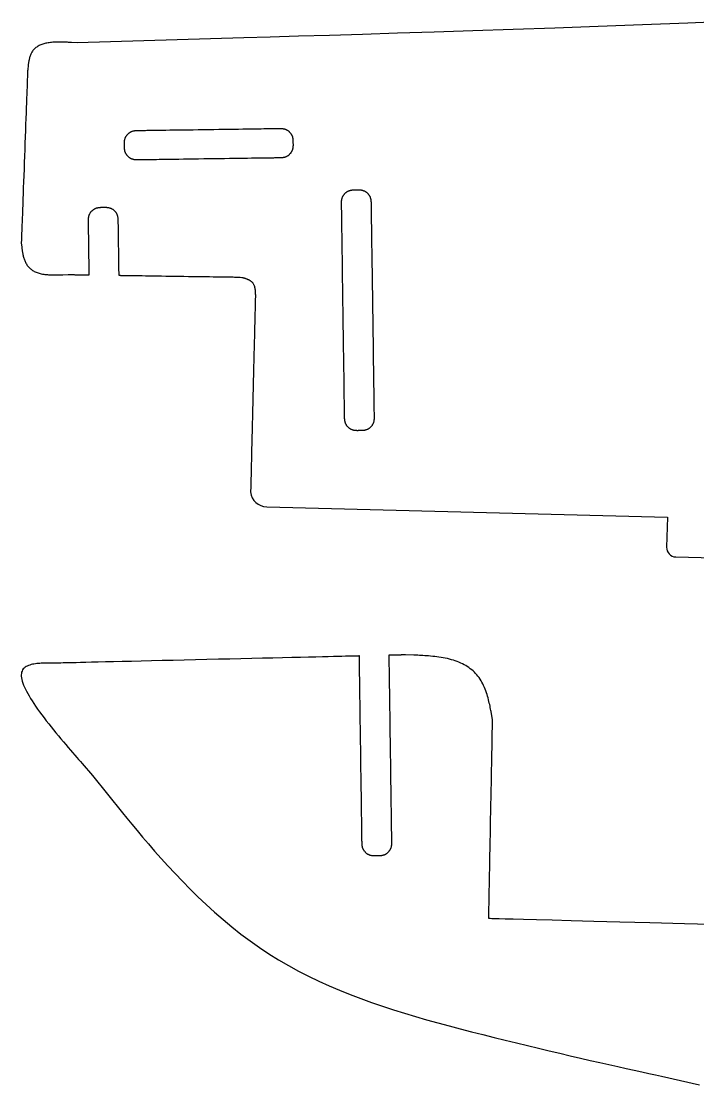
# Model space of a CAD drawing. Header units: millimetres. Extents: x -1116 to -273, y -827 to -161.
# Drawn here: x -1115.7 to -1007.6, y -810.7 to -640.7 of the extents above; entities that cross this region are included whole.
import ezdxf

# ---------------------------------------------------------------- set-up
doc = ezdxf.new("R2010")
doc.units = ezdxf.units.MM

msp = doc.modelspace()

# ---------------------------------------------------------------- linework, layer by layer
at = {"flags": 128}
for points in [[(-1001.72128, -640.706489), (-1009.160176, -641.00052), (-1016.43765, -641.278448), (-1023.533856, -641.540628), (-1030.42895, -641.787418), (-1037.103086, -642.019172), (-1043.536421, -642.236247), (-1049.709109, -642.438999), (-1055.601306, -642.627784), (-1061.193167, -642.802957), (-1066.464847, -642.964876), (-1071.396502, -643.113895), (-1075.968286, -643.25037), (-1080.160356, -643.374659), (-1106.797669, -644.163415), (-1107.728597, -644.104411), (-1107.866341, -644.095898), (-1108.014416, -644.08711), (-1108.171955, -644.078291), (-1108.338092, -644.069688), (-1108.511958, -644.061545), (-1108.692686, -644.054106), (-1108.87941, -644.047618), (-1109.071261, -644.042326), (-1109.267374, -644.038473), (-1109.46688, -644.036306), (-1109.668912, -644.036069), (-1109.872604, -644.038008), (-1110.077087, -644.042367), (-1110.281496, -644.049391), (-1110.484961, -644.059326), (-1110.686617, -644.072417), (-1110.885597, -644.088908), (-1111.081031, -644.109046), (-1111.272055, -644.133073), (-1111.45794, -644.1612), (-1111.638516, -644.193482), (-1111.813754, -644.229942), (-1111.983624, -644.2706), (-1112.148096, -644.315477), (-1112.307141, -644.364594), (-1112.460728, -644.41797), (-1112.608827, -644.475628), (-1112.75141, -644.537587), (-1112.888445, -644.603869), (-1113.019904, -644.674493), (-1113.145756, -644.749482), (-1113.265971, -644.828856), (-1113.380521, -644.912635), (-1113.489374, -645.00084), (-1113.592501, -645.093492), (-1113.689873, -645.190612), (-1113.781458, -645.29222), (-1113.867229, -645.398337), (-1113.947154, -645.508984), (-1114.021251, -645.624074), (-1114.08972, -645.743091), (-1114.152811, -645.865412), (-1114.210771, -645.990413), (-1114.263849, -646.11747), (-1114.312293, -646.245959), (-1114.35635, -646.375258), (-1114.396269, -646.504741), (-1114.432299, -646.633787), (-1114.464686, -646.761771), (-1114.49368, -646.88807), (-1114.519529, -647.01206), (-1114.54248, -647.133117), (-1114.562783, -647.250619), (-1114.580684, -647.36394), (-1114.596432, -647.472459), (-1114.610276, -647.57555), (-1114.622463, -647.672591), (-1114.633242, -647.762958), (-1114.64286, -647.846027), (-1114.703667, -648.37411), (-1114.703689, -648.374689), (-1114.703838, -648.37874), (-1114.704245, -648.389736), (-1114.705037, -648.411149), (-1114.706342, -648.446451), (-1114.708289, -648.499115), (-1114.711007, -648.572614), (-1114.714623, -648.670418), (-1114.719266, -648.796002), (-1114.725065, -648.952837), (-1114.732147, -649.144396), (-1114.740642, -649.37415), (-1114.750677, -649.645573), (-1114.762381, -649.962137), (-1114.775883, -650.327313), (-1114.79131, -650.744575), (-1114.808792, -651.217395), (-1114.828456, -651.749245), (-1114.850431, -652.343597), (-1114.874845, -653.003924), (-1114.901763, -653.731962), (-1114.930991, -654.522503), (-1114.962274, -655.368602), (-1114.995354, -656.263313), (-1115.029975, -657.199693), (-1115.065879, -658.170796), (-1115.102811, -659.169679), (-1115.140512, -660.189395), (-1115.178728, -661.223001), (-1115.2172, -662.263552), (-1115.255672, -663.304103), (-1115.293888, -664.337709), (-1115.331589, -665.357425), (-1115.368521, -666.356307), (-1115.404426, -667.327411), (-1115.439046, -668.263791), (-1115.472126, -669.158502), (-1115.503409, -670.004601), (-1115.532638, -670.795141), (-1115.559555, -671.52318), (-1115.583969, -672.183507), (-1115.605944, -672.777859), (-1115.625608, -673.309709), (-1115.64309, -673.782529), (-1115.658517, -674.199791), (-1115.672019, -674.564967), (-1115.683723, -674.881531), (-1115.693758, -675.152954), (-1115.702253, -675.382708), (-1115.709336, -675.574267), (-1115.715134, -675.731102), (-1115.719777, -675.856685), (-1115.723394, -675.95449), (-1115.726111, -676.027989), (-1115.728058, -676.080653), (-1115.729363, -676.115955), (-1115.730155, -676.137368), (-1115.730562, -676.148364), (-1115.730711, -676.152415), (-1115.730733, -676.152994), (-1115.660461, -676.795539), (-1115.649778, -676.890617), (-1115.637814, -676.992833), (-1115.624385, -677.101593), (-1115.609305, -677.216301), (-1115.592391, -677.336362), (-1115.573456, -677.461182), (-1115.552316, -677.590165), (-1115.528786, -677.722717), (-1115.50268, -677.858243), (-1115.473815, -677.996148), (-1115.442004, -678.135837), (-1115.407063, -678.276714), (-1115.368807, -678.418186), (-1115.327051, -678.559657), (-1115.281609, -678.700532), (-1115.232297, -678.840217), (-1115.178931, -678.978116), (-1115.121324, -679.113634), (-1115.059292, -679.246178), (-1114.992663, -679.375236), (-1114.921317, -679.500642), (-1114.845148, -679.622312), (-1114.76405, -679.740165), (-1114.677917, -679.854118), (-1114.586641, -679.964089), (-1114.490117, -680.069995), (-1114.388237, -680.171754), (-1114.280897, -680.269283), (-1114.167988, -680.362501), (-1114.049406, -680.451324), (-1113.925042, -680.53567), (-1113.794792, -680.615457), (-1113.658549, -680.690602), (-1113.516206, -680.761024), (-1113.367656, -680.826639), (-1113.212794, -680.887366), (-1113.051513, -680.943121), (-1112.883707, -680.993822), (-1112.709269, -681.039388), (-1112.528269, -681.079796), (-1112.34148, -681.11527), (-1112.149853, -681.146093), (-1111.954337, -681.17255), (-1111.755882, -681.194924), (-1111.555439, -681.213499), (-1111.353956, -681.22856), (-1111.152384, -681.24039), (-1110.951673, -681.249273), (-1110.752771, -681.255494), (-1110.55663, -681.259335), (-1110.364199, -681.261082), (-1110.176428, -681.261018), (-1109.994267, -681.259427), (-1109.818665, -681.256592), (-1109.650573, -681.252799), (-1109.490939, -681.248331), (-1109.340715, -681.243471), (-1109.20085, -681.238504), (-1109.072293, -681.233714), (-1108.255056, -681.203001), (-1108.254985, -681.203002), (-1108.254491, -681.203009), (-1108.25315, -681.203029), (-1108.250539, -681.203067), (-1108.246233, -681.20313), (-1108.239811, -681.203225), (-1108.230847, -681.203357), (-1108.21892, -681.203532), (-1108.203604, -681.203758), (-1108.184477, -681.204039), (-1108.161116, -681.204383), (-1108.133096, -681.204795), (-1108.099995, -681.205282), (-1108.061389, -681.205851), (-1108.016854, -681.206506), (-1107.965967, -681.207255), (-1107.908305, -681.208103), (-1107.843444, -681.209058), (-1107.77096, -681.210124), (-1107.69043, -681.211309), (-1107.601643, -681.212616), (-1107.505233, -681.214035), (-1107.402048, -681.215553), (-1107.292934, -681.217159), (-1107.178738, -681.218839), (-1107.060308, -681.220582), (-1106.93849, -681.222375), (-1106.814131, -681.224205), (-1106.688078, -681.22606), (-1106.561179, -681.227927), (-1106.434279, -681.229794), (-1106.308227, -681.231649), (-1106.183868, -681.233479), (-1106.06205, -681.235272), (-1105.94362, -681.237015), (-1105.829424, -681.238695), (-1105.72031, -681.240301), (-1105.617125, -681.241819), (-1105.520715, -681.243238), (-1105.431928, -681.244545), (-1105.351398, -681.24573), (-1105.278914, -681.246796), (-1105.214053, -681.247751), (-1105.15639, -681.248599), (-1105.105504, -681.249348), (-1105.060969, -681.250003), (-1105.022362, -681.250572), (-1104.989261, -681.251059), (-1104.961242, -681.251471), (-1104.93788, -681.251815), (-1104.918754, -681.252096), (-1104.903438, -681.252322), (-1104.891511, -681.252497), (-1104.882547, -681.252629), (-1104.876124, -681.252724), (-1104.871819, -681.252787), (-1104.869208, -681.252825), (-1104.867867, -681.252845), (-1104.867373, -681.252852), (-1104.867302, -681.252853), (-1104.867305, -681.252678), (-1104.867322, -681.251453), (-1104.867369, -681.248128), (-1104.867461, -681.241652), (-1104.867613, -681.230976), (-1104.867839, -681.21505), (-1104.868155, -681.192823), (-1104.868575, -681.163245), (-1104.869114, -681.125266), (-1104.869788, -681.077837), (-1104.87061, -681.019906), (-1104.871597, -680.950424), (-1104.872763, -680.868342), (-1104.874122, -680.772607), (-1104.87569, -680.662172), (-1104.877482, -680.535985), (-1104.879513, -680.392996), (-1104.881797, -680.232156), (-1104.88435, -680.052413), (-1104.887185, -679.852719), (-1104.890312, -679.632548), (-1104.893707, -679.393475), (-1104.897341, -679.137601), (-1104.901183, -678.867025), (-1104.905205, -678.583848), (-1104.909375, -678.290169), (-1104.913665, -677.988091), (-1104.918044, -677.679711), (-1104.922483, -677.367131), (-1104.926952, -677.052451), (-1104.931421, -676.737771), (-1104.93586, -676.425191), (-1104.940239, -676.116811), (-1104.944529, -675.814732), (-1104.948699, -675.521054), (-1104.952721, -675.237877), (-1104.956563, -674.967301), (-1104.960197, -674.711427), (-1104.963592, -674.472354), (-1104.966718, -674.252183), (-1104.969554, -674.052488), (-1104.972107, -673.872746), (-1104.974391, -673.711906), (-1104.976421, -673.568917), (-1104.978213, -673.44273), (-1104.979782, -673.332294), (-1104.981141, -673.23656), (-1104.982307, -673.154477), (-1104.983293, -673.084996), (-1104.984116, -673.027065), (-1104.98479, -672.979636), (-1104.985329, -672.941657), (-1104.985749, -672.912079), (-1104.986065, -672.889852), (-1104.986291, -672.873926), (-1104.986442, -672.863249), (-1104.986534, -672.856774), (-1104.986582, -672.853449), (-1104.986599, -672.852223), (-1104.986602, -672.852048), (-1104.99012, -672.601261), (-1104.99049, -672.564103), (-1104.990635, -672.524073), (-1104.990421, -672.481359), (-1104.989712, -672.436152), (-1104.988372, -672.38864), (-1104.986267, -672.339012), (-1104.983262, -672.287458), (-1104.979221, -672.234166), (-1104.974009, -672.179326), (-1104.967491, -672.123127), (-1104.959532, -672.065758), (-1104.949996, -672.007408), (-1104.938748, -671.948266), (-1104.925653, -671.888521), (-1104.910576, -671.828363), (-1104.893382, -671.76798), (-1104.873935, -671.707562), (-1104.8521, -671.647298), (-1104.827742, -671.587376), (-1104.800766, -671.527973), (-1104.771233, -671.469209), (-1104.739245, -671.411192), (-1104.704903, -671.354027), (-1104.66831, -671.297822), (-1104.629566, -671.242684), (-1104.588773, -671.188721), (-1104.546033, -671.136038), (-1104.501448, -671.084744), (-1104.455118, -671.034945), (-1104.407146, -670.986749), (-1104.357633, -670.940261), (-1104.30668, -670.89559), (-1104.25439, -670.852842), (-1104.200863, -670.812125), (-1104.146202, -670.773544), (-1104.090507, -670.737209), (-1104.033881, -670.703224), (-1103.976425, -670.671698), (-1103.91824, -670.642738), (-1103.859444, -670.61641), (-1103.800214, -670.592623), (-1103.740744, -670.571246), (-1103.681227, -670.552147), (-1103.621857, -670.535196), (-1103.562826, -670.520261), (-1103.504327, -670.507209), (-1103.446556, -670.495912), (-1103.389703, -670.486235), (-1103.333964, -670.47805), (-1103.279531, -670.471223), (-1103.226597, -670.465625), (-1103.175356, -670.461123), (-1103.126001, -670.457586), (-1103.078725, -670.454883), (-1103.033722, -670.452882), (-1102.991185, -670.451453), (-1102.951307, -670.450464), (-1102.914282, -670.449783), (-1102.880303, -670.449279), (-1102.664357, -670.44622), (-1102.414384, -670.44275), (-1102.377347, -670.442388), (-1102.33745, -670.442253), (-1102.294881, -670.442481), (-1102.249831, -670.443208), (-1102.202489, -670.444569), (-1102.153044, -670.446702), (-1102.101687, -670.449742), (-1102.048606, -670.453825), (-1101.993991, -670.459086), (-1101.938032, -670.465663), (-1101.880918, -670.473692), (-1101.822839, -670.483307), (-1101.763984, -670.494646), (-1101.704544, -670.507844), (-1101.644706, -670.523037), (-1101.584662, -670.540362), (-1101.5246, -670.559954), (-1101.464711, -670.58195), (-1101.405183, -670.606485), (-1101.346192, -670.633656), (-1101.287857, -670.6634), (-1101.230283, -670.695616), (-1101.173573, -670.730201), (-1101.117833, -670.767053), (-1101.063167, -670.80607), (-1101.00968, -670.847149), (-1100.957476, -670.89019), (-1100.906659, -670.935089), (-1100.857335, -670.981744), (-1100.809608, -671.030054), (-1100.763583, -671.079916), (-1100.719364, -671.131228), (-1100.677055, -671.183888), (-1100.636762, -671.237794), (-1100.598588, -671.292843), (-1100.562639, -671.348934), (-1100.529019, -671.405965), (-1100.497832, -671.463833), (-1100.469184, -671.522436), (-1100.443139, -671.581656), (-1100.419607, -671.641315), (-1100.398458, -671.701218), (-1100.379562, -671.761169), (-1100.362789, -671.820973), (-1100.34801, -671.880437), (-1100.335095, -671.939365), (-1100.323913, -671.997562), (-1100.314336, -672.054834), (-1100.306232, -672.110985), (-1100.299473, -672.165821), (-1100.293928, -672.219148), (-1100.289468, -672.270769), (-1100.285963, -672.320491), (-1100.283282, -672.368118), (-1100.281297, -672.413457), (-1100.279877, -672.456311), (-1100.278892, -672.496486), (-1100.278213, -672.533787), (-1100.277709, -672.56802), (-1100.274651, -672.785578), (-1100.274648, -672.785756), (-1100.27463, -672.787001), (-1100.274582, -672.790379), (-1100.274489, -672.796959), (-1100.274335, -672.807807), (-1100.274105, -672.823989), (-1100.273784, -672.846573), (-1100.273357, -672.876626), (-1100.272809, -672.915215), (-1100.272124, -672.963406), (-1100.271287, -673.022267), (-1100.270284, -673.092864), (-1100.269099, -673.176266), (-1100.267717, -673.273537), (-1100.266123, -673.385747), (-1100.264301, -673.51396), (-1100.262237, -673.659246), (-1100.259915, -673.822669), (-1100.25732, -674.005298), (-1100.254437, -674.2082), (-1100.251258, -674.431907), (-1100.247806, -674.67482), (-1100.244112, -674.934804), (-1100.240206, -675.209725), (-1100.236118, -675.497451), (-1100.231878, -675.795845), (-1100.227517, -676.102776), (-1100.223065, -676.416109), (-1100.218552, -676.733709), (-1100.214009, -677.053443), (-1100.209466, -677.373177), (-1100.204953, -677.690777), (-1100.200501, -678.00411), (-1100.19614, -678.311041), (-1100.1919, -678.609435), (-1100.187812, -678.897161), (-1100.183905, -679.172082), (-1100.180211, -679.432066), (-1100.17676, -679.674979), (-1100.173581, -679.898686), (-1100.170698, -680.101588), (-1100.168103, -680.284217), (-1100.165781, -680.44764), (-1100.163717, -680.592926), (-1100.161895, -680.721139), (-1100.1603, -680.833349), (-1100.158918, -680.93062), (-1100.157733, -681.014022), (-1100.15673, -681.084619), (-1100.155894, -681.14348), (-1100.155209, -681.191671), (-1100.154661, -681.23026), (-1100.154234, -681.260313), (-1100.153913, -681.282897), (-1100.153683, -681.299079), (-1100.153529, -681.309927), (-1100.153435, -681.316507), (-1100.153387, -681.319885), (-1100.15337, -681.32113), (-1100.153367, -681.321308), (-1100.152963, -681.321314), (-1100.150133, -681.321355), (-1100.142452, -681.321468), (-1100.127496, -681.321687), (-1100.102837, -681.322049), (-1100.066051, -681.322588), (-1100.014712, -681.323341), (-1099.946395, -681.324342), (-1099.858674, -681.325628), (-1099.749125, -681.327235), (-1099.615321, -681.329196), (-1099.454837, -681.331549), (-1099.265247, -681.334329), (-1099.044126, -681.337571), (-1098.78905, -681.341311), (-1098.497591, -681.345584), (-1098.167325, -681.350426), (-1097.795827, -681.355873), (-1097.38067, -681.361959), (-1096.91943, -681.368722), (-1096.410893, -681.376178), (-1095.858698, -681.384273), (-1095.267696, -681.392938), (-1094.642738, -681.402101), (-1093.988674, -681.41169), (-1093.310355, -681.421636), (-1092.612633, -681.431865), (-1091.900359, -681.442308), (-1091.178382, -681.452893), (-1090.451555, -681.463549), (-1089.724727, -681.474206), (-1089.002751, -681.484791), (-1088.290476, -681.495234), (-1087.592754, -681.505463), (-1086.914436, -681.515408), (-1086.260372, -681.524998), (-1085.635413, -681.53416), (-1085.044411, -681.542825), (-1084.492216, -681.550921), (-1083.98368, -681.558377), (-1083.522439, -681.565139), (-1083.107283, -681.571226), (-1082.735784, -681.576673), (-1082.405518, -681.581515), (-1082.11406, -681.585788), (-1081.858983, -681.589528), (-1081.637862, -681.59277), (-1081.448273, -681.595549), (-1081.287789, -681.597902), (-1081.153984, -681.599864), (-1081.044435, -681.60147), (-1080.956714, -681.602756), (-1080.888397, -681.603758), (-1080.837059, -681.604511), (-1080.800273, -681.60505), (-1080.775614, -681.605412), (-1080.760657, -681.605631), (-1080.752976, -681.605743), (-1080.750147, -681.605785), (-1080.749742, -681.605791), (-1080.46925, -681.666994), (-1080.427722, -681.676158), (-1080.383037, -681.686189), (-1080.335435, -681.697126), (-1080.285154, -681.709004), (-1080.232433, -681.721862), (-1080.177513, -681.735737), (-1080.120633, -681.750666), (-1080.06203, -681.766686), (-1080.001946, -681.783836), (-1079.940619, -681.802151), (-1079.878288, -681.821669), (-1079.815193, -681.842428), (-1079.751572, -681.864465), (-1079.687666, -681.887817), (-1079.623713, -681.912522), (-1079.559953, -681.938617), (-1079.496624, -681.966138), (-1079.433967, -681.995124), (-1079.37222, -682.025612), (-1079.311594, -682.057648), (-1079.252187, -682.091315), (-1079.194067, -682.126705), (-1079.137305, -682.16391), (-1079.081969, -682.203023), (-1079.028129, -682.244135), (-1078.975853, -682.28734), (-1078.925211, -682.332727), (-1078.876272, -682.380391), (-1078.829105, -682.430423), (-1078.783779, -682.482914), (-1078.740364, -682.537958), (-1078.698928, -682.595646), (-1078.659541, -682.656071), (-1078.622272, -682.719324), (-1078.58719, -682.785498), (-1078.554364, -682.854684), (-1078.523864, -682.926976), (-1078.495759, -683.002464), (-1078.470117, -683.081241), (-1078.446975, -683.163309), (-1078.426237, -683.248303), (-1078.407774, -683.335768), (-1078.391457, -683.425251), (-1078.377156, -683.516296), (-1078.364744, -683.608449), (-1078.354091, -683.701254), (-1078.345067, -683.794258), (-1078.337545, -683.887004), (-1078.331394, -683.97904), (-1078.326486, -684.06991), (-1078.322693, -684.159159), (-1078.319884, -684.246332), (-1078.317931, -684.330975), (-1078.316704, -684.412634), (-1078.316076, -684.490852), (-1078.315917, -684.565177), (-1078.316097, -684.635152), (-1078.316489, -684.700324), (-1078.316962, -684.760237), (-1078.320104, -685.141118), (-1078.32012, -685.14176), (-1078.320229, -685.146254), (-1078.320527, -685.158452), (-1078.321107, -685.182205), (-1078.322063, -685.221366), (-1078.32349, -685.279787), (-1078.325481, -685.361318), (-1078.328131, -685.469814), (-1078.331532, -685.609124), (-1078.335781, -685.783101), (-1078.34097, -685.995598), (-1078.347194, -686.250465), (-1078.354547, -686.551555), (-1078.363122, -686.90272), (-1078.373014, -687.307811), (-1078.384317, -687.770681), (-1078.397126, -688.295181), (-1078.411533, -688.885163), (-1078.427633, -689.54448), (-1078.445521, -690.276983), (-1078.465243, -691.084597), (-1078.486658, -691.961546), (-1078.509578, -692.900126), (-1078.533815, -693.892631), (-1078.55918, -694.93136), (-1078.585487, -696.008608), (-1078.612545, -697.11667), (-1078.640169, -698.247845), (-1078.668168, -699.394426), (-1078.696356, -700.548712), (-1078.724543, -701.702997), (-1078.752542, -702.849579), (-1078.780166, -703.980753), (-1078.807224, -705.088816), (-1078.833531, -706.166064), (-1078.858896, -707.204792), (-1078.883133, -708.197298), (-1078.906053, -709.135877), (-1078.927468, -710.012826), (-1078.94719, -710.820441), (-1078.965078, -711.552944), (-1078.981178, -712.21226), (-1078.995585, -712.802243), (-1079.008394, -713.326743), (-1079.019697, -713.789613), (-1079.029589, -714.194704), (-1079.038165, -714.545869), (-1079.045517, -714.846959), (-1079.051741, -715.101826), (-1079.05693, -715.314322), (-1079.061179, -715.4883), (-1079.064581, -715.62761), (-1079.06723, -715.736105), (-1079.069221, -715.817637), (-1079.070648, -715.876058), (-1079.071604, -715.915219), (-1079.072184, -715.938972), (-1079.072482, -715.95117), (-1079.072592, -715.955663), (-1079.072607, -715.956305)], [(-1072.2971, -660.166141), (-1072.294042, -660.382128), (-1072.293583, -660.416115), (-1072.293214, -660.453151), (-1072.293074, -660.493049), (-1072.293297, -660.535617), (-1072.294022, -660.580667), (-1072.295385, -660.628009), (-1072.297521, -660.677454), (-1072.300569, -660.728811), (-1072.304665, -660.781892), (-1072.309946, -660.836507), (-1072.316548, -660.892466), (-1072.324608, -660.94958), (-1072.334263, -661.007659), (-1072.345649, -661.066514), (-1072.358904, -661.125955), (-1072.374163, -661.185792), (-1072.391564, -661.245836), (-1072.411244, -661.305898), (-1072.433338, -661.365787), (-1072.457985, -661.425315), (-1072.48528, -661.484306), (-1072.51516, -661.542641), (-1072.54752, -661.600216), (-1072.582257, -661.656925), (-1072.619266, -661.712666), (-1072.658444, -661.767332), (-1072.699687, -661.82082), (-1072.742891, -661.873025), (-1072.787951, -661.923843), (-1072.834764, -661.973168), (-1072.883225, -662.020897), (-1072.933232, -662.066924), (-1072.984679, -662.111146), (-1073.037463, -662.153457), (-1073.09148, -662.193754), (-1073.146625, -662.231931), (-1073.202796, -662.267885), (-1073.259887, -662.30151), (-1073.317795, -662.332701), (-1073.376416, -662.361356), (-1073.435631, -662.387407), (-1073.495262, -662.410946), (-1073.555116, -662.432103), (-1073.615, -662.451007), (-1073.67472, -662.467788), (-1073.734084, -662.482575), (-1073.792899, -662.4955), (-1073.850972, -662.50669), (-1073.908109, -662.516277), (-1073.964118, -662.52439), (-1074.018806, -662.531159), (-1074.071979, -662.536713), (-1074.123445, -662.541182), (-1074.173011, -662.544696), (-1074.220483, -662.547385), (-1074.265668, -662.549379), (-1074.308375, -662.550807), (-1074.348408, -662.551799), (-1074.385576, -662.552485), (-1074.636458, -662.556096), (-1074.636921, -662.556102), (-1074.640158, -662.556148), (-1074.648946, -662.556273), (-1074.666058, -662.556516), (-1074.69427, -662.556916), (-1074.736358, -662.557513), (-1074.795095, -662.558347), (-1074.873257, -662.559456), (-1074.973618, -662.56088), (-1075.098955, -662.562658), (-1075.252041, -662.56483), (-1075.435653, -662.567435), (-1075.652564, -662.570513), (-1075.905549, -662.574103), (-1076.197385, -662.578243), (-1076.530845, -662.582975), (-1076.908705, -662.588336), (-1077.333739, -662.594367), (-1077.808723, -662.601106), (-1078.336432, -662.608594), (-1078.918253, -662.616849), (-1079.550023, -662.625813), (-1080.226194, -662.635408), (-1080.941213, -662.645553), (-1081.689533, -662.656171), (-1082.465603, -662.667182), (-1083.263872, -662.678509), (-1084.078791, -662.690071), (-1084.90481, -662.701792), (-1085.736379, -662.713591), (-1086.567948, -662.72539), (-1087.393968, -662.73711), (-1088.208887, -662.748673), (-1089.007156, -662.759999), (-1089.783226, -662.771011), (-1090.531545, -662.781628), (-1091.246565, -662.791774), (-1091.922735, -662.801368), (-1092.554506, -662.810332), (-1093.136327, -662.818587), (-1093.664035, -662.826075), (-1094.13902, -662.832814), (-1094.564054, -662.838845), (-1094.941914, -662.844206), (-1095.275374, -662.848938), (-1095.567209, -662.853079), (-1095.820195, -662.856668), (-1096.037106, -662.859746), (-1096.220717, -662.862351), (-1096.373804, -662.864523), (-1096.49914, -662.866302), (-1096.599502, -662.867726), (-1096.677664, -662.868835), (-1096.736401, -662.869668), (-1096.778488, -662.870265), (-1096.806701, -662.870666), (-1096.823813, -662.870908), (-1096.8326, -662.871033), (-1096.835838, -662.871079), (-1096.8363, -662.871086), (-1097.053073, -662.874186), (-1097.087183, -662.874652), (-1097.124355, -662.875029), (-1097.164401, -662.875181), (-1097.20713, -662.874975), (-1097.252353, -662.874274), (-1097.299882, -662.872943), (-1097.349526, -662.870846), (-1097.401097, -662.867849), (-1097.454405, -662.863816), (-1097.509261, -662.858612), (-1097.565475, -662.852102), (-1097.622858, -662.844149), (-1097.681222, -662.83462), (-1097.740376, -662.823378), (-1097.800131, -662.810289), (-1097.860299, -662.795217), (-1097.920689, -662.778026), (-1097.981113, -662.758582), (-1098.04138, -662.736749), (-1098.101303, -662.712392), (-1098.160705, -662.685415), (-1098.219465, -662.65588), (-1098.277478, -662.623889), (-1098.334635, -662.589544), (-1098.39083, -662.552946), (-1098.445957, -662.514196), (-1098.499909, -662.473398), (-1098.552578, -662.430651), (-1098.603857, -662.386058), (-1098.653641, -662.339721), (-1098.701822, -662.291741), (-1098.748293, -662.24222), (-1098.792948, -662.191259), (-1098.835679, -662.13896), (-1098.87638, -662.085425), (-1098.914945, -662.030756), (-1098.951265, -661.975053), (-1098.985234, -661.91842), (-1099.016746, -661.860957), (-1099.045694, -661.802766), (-1099.07201, -661.743964), (-1099.095786, -661.684728), (-1099.117154, -661.625254), (-1099.136244, -661.565732), (-1099.153188, -661.506358), (-1099.168117, -661.447324), (-1099.181162, -661.388823), (-1099.192455, -661.331049), (-1099.202127, -661.274194), (-1099.210309, -661.218453), (-1099.217133, -661.164018), (-1099.222729, -661.111084), (-1099.227229, -661.059842), (-1099.230765, -661.010486), (-1099.233467, -660.96321), (-1099.235467, -660.918207), (-1099.236896, -660.875669), (-1099.237885, -660.835792), (-1099.238566, -660.798766), (-1099.242129, -660.548841), (-1099.245229, -660.332854), (-1099.245694, -660.298868), (-1099.24607, -660.261831), (-1099.24622, -660.221934), (-1099.246008, -660.179366), (-1099.245297, -660.134316), (-1099.243952, -660.086975), (-1099.241836, -660.037532), (-1099.238813, -659.986176), (-1099.234746, -659.933097), (-1099.2295, -659.878485), (-1099.222938, -659.82253), (-1099.214924, -659.76542), (-1099.205322, -659.707346), (-1099.193996, -659.648497), (-1099.180809, -659.589063), (-1099.165625, -659.529233), (-1099.148307, -659.469197), (-1099.128721, -659.409145), (-1099.106729, -659.349266), (-1099.082195, -659.28975), (-1099.055023, -659.230772), (-1099.025275, -659.172451), (-1098.993053, -659.114891), (-1098.958461, -659.058197), (-1098.921601, -659.002473), (-1098.882574, -658.947824), (-1098.841483, -658.894353), (-1098.798431, -658.842165), (-1098.75352, -658.791365), (-1098.706852, -658.742057), (-1098.65853, -658.694345), (-1098.608656, -658.648334), (-1098.557333, -658.604128), (-1098.504662, -658.561832), (-1098.450746, -658.521549), (-1098.395688, -658.483385), (-1098.33959, -658.447443), (-1098.282554, -658.413829), (-1098.224683, -658.382646), (-1098.166078, -658.353998), (-1098.106859, -658.327952), (-1098.047204, -658.304417), (-1097.987307, -658.283262), (-1097.927363, -658.264359), (-1097.867568, -658.247577), (-1097.808115, -658.232787), (-1097.749199, -658.21986), (-1097.691016, -658.208665), (-1097.633758, -658.199073), (-1097.577622, -658.190954), (-1097.522802, -658.184179), (-1097.469492, -658.178618), (-1097.417887, -658.174141), (-1097.368181, -658.170619), (-1097.32057, -658.167923), (-1097.275248, -658.165921), (-1097.23241, -658.164485), (-1097.192249, -658.163486), (-1097.154962, -658.162793), (-1096.903267, -658.159135), (-1096.902804, -658.159128), (-1096.899567, -658.159082), (-1096.890779, -658.158957), (-1096.873667, -658.158714), (-1096.845454, -658.158314), (-1096.803366, -658.157716), (-1096.744629, -658.156882), (-1096.666466, -658.155772), (-1096.566103, -658.154347), (-1096.440765, -658.152567), (-1096.287677, -658.150393), (-1096.104063, -658.147786), (-1095.88715, -658.144706), (-1095.634162, -658.141113), (-1095.342323, -658.136969), (-1095.008859, -658.132234), (-1094.630995, -658.126869), (-1094.205956, -658.120833), (-1093.730966, -658.114088), (-1093.203252, -658.106595), (-1092.621424, -658.098333), (-1091.989647, -658.089362), (-1091.313469, -658.07976), (-1090.598441, -658.069607), (-1089.850113, -658.058981), (-1089.074035, -658.047961), (-1088.275757, -658.036625), (-1087.460828, -658.025053), (-1086.6348, -658.013324), (-1085.803222, -658.001516), (-1084.971643, -657.989707), (-1084.145615, -657.977978), (-1083.330687, -657.966406), (-1082.532408, -657.955071), (-1081.75633, -657.94405), (-1081.008002, -657.933424), (-1080.292974, -657.923271), (-1079.616797, -657.913669), (-1078.985019, -657.904698), (-1078.403192, -657.896436), (-1077.875477, -657.888943), (-1077.400488, -657.882198), (-1076.975448, -657.876163), (-1076.597584, -657.870797), (-1076.264121, -657.866062), (-1075.972282, -657.861918), (-1075.719293, -657.858325), (-1075.50238, -657.855245), (-1075.318767, -657.852638), (-1075.165679, -657.850464), (-1075.040341, -657.848684), (-1074.939978, -657.847259), (-1074.861815, -657.846149), (-1074.803077, -657.845315), (-1074.760989, -657.844718), (-1074.732777, -657.844317), (-1074.715664, -657.844074), (-1074.706877, -657.843949), (-1074.703639, -657.843903), (-1074.703177, -657.843897), (-1074.485701, -657.840838), (-1074.451481, -657.840378), (-1074.414189, -657.840009), (-1074.374017, -657.839863), (-1074.331155, -657.840078), (-1074.285794, -657.840787), (-1074.238126, -657.842127), (-1074.188341, -657.844233), (-1074.136629, -657.847239), (-1074.083182, -657.851281), (-1074.028191, -657.856494), (-1073.971846, -657.863014), (-1073.914339, -657.870976), (-1073.855859, -657.880514), (-1073.796599, -657.891765), (-1073.736748, -657.904863), (-1073.676498, -657.919943), (-1073.616039, -657.937142), (-1073.555563, -657.956594), (-1073.49526, -657.978434), (-1073.435322, -658.002797), (-1073.375924, -658.02978), (-1073.317186, -658.05932), (-1073.259214, -658.091316), (-1073.202113, -658.125665), (-1073.145987, -658.162267), (-1073.090944, -658.201019), (-1073.037087, -658.24182), (-1072.984523, -658.284568), (-1072.933356, -658.329161), (-1072.883692, -658.375499), (-1072.835636, -658.423479), (-1072.789293, -658.472999), (-1072.744769, -658.523958), (-1072.702169, -658.576255), (-1072.661599, -658.629787), (-1072.623163, -658.684453), (-1072.586967, -658.740151), (-1072.553117, -658.79678), (-1072.521717, -658.854238), (-1072.492874, -658.912423), (-1072.466652, -658.971219), (-1072.442961, -659.030447), (-1072.421669, -659.089914), (-1072.402647, -659.149427), (-1072.385762, -659.208793), (-1072.370886, -659.267819), (-1072.357885, -659.326311), (-1072.346631, -659.384076), (-1072.336992, -659.440921), (-1072.328837, -659.496653), (-1072.322036, -659.551079), (-1072.316458, -659.604004), (-1072.311971, -659.655237), (-1072.308446, -659.704584), (-1072.305752, -659.751851), (-1072.303757, -659.796846), (-1072.302331, -659.839375), (-1072.301343, -659.879246), (-1072.300663, -659.916264), (-1072.2971, -660.166141)], [(-1061.661356, -706.15516), (-1061.877301, -706.15826), (-1061.911281, -706.158726), (-1061.948311, -706.159101), (-1061.988201, -706.159249), (-1062.030761, -706.159034), (-1062.075803, -706.158319), (-1062.123136, -706.156968), (-1062.172572, -706.154842), (-1062.22392, -706.151807), (-1062.276992, -706.147725), (-1062.331598, -706.142459), (-1062.387548, -706.135873), (-1062.444652, -706.12783), (-1062.502722, -706.118194), (-1062.561568, -706.106828), (-1062.621, -706.093596), (-1062.680829, -706.078359), (-1062.740865, -706.060983), (-1062.800919, -706.04133), (-1062.860802, -706.019264), (-1062.920323, -705.994647), (-1062.979308, -705.967384), (-1063.037638, -705.937538), (-1063.095207, -705.905212), (-1063.151913, -705.870511), (-1063.20765, -705.833537), (-1063.262313, -705.794395), (-1063.315798, -705.753188), (-1063.368001, -705.71002), (-1063.418816, -705.664994), (-1063.46814, -705.618215), (-1063.515867, -705.569785), (-1063.561893, -705.519808), (-1063.606114, -705.468388), (-1063.648425, -705.41563), (-1063.688721, -705.361635), (-1063.726898, -705.306508), (-1063.762851, -705.250353), (-1063.796476, -705.193273), (-1063.827668, -705.135372), (-1063.856322, -705.076753), (-1063.882374, -705.017536), (-1063.905913, -704.957898), (-1063.927069, -704.898033), (-1063.945973, -704.838134), (-1063.962754, -704.778395), (-1063.977542, -704.719009), (-1063.990466, -704.66017), (-1064.001657, -704.602071), (-1064.011244, -704.544905), (-1064.019357, -704.488865), (-1064.026125, -704.434146), (-1064.031679, -704.38094), (-1064.036148, -704.329441), (-1064.039663, -704.279843), (-1064.042352, -704.232338), (-1064.044345, -704.18712), (-1064.045774, -704.144383), (-1064.046766, -704.104319), (-1064.047452, -704.067123), (-1064.051062, -703.81605), (-1064.051072, -703.815347), (-1064.051142, -703.810424), (-1064.051332, -703.797062), (-1064.051701, -703.771041), (-1064.052309, -703.728142), (-1064.053217, -703.664146), (-1064.054485, -703.574831), (-1064.056171, -703.45598), (-1064.058336, -703.303373), (-1064.06104, -703.112789), (-1064.064343, -702.88001), (-1064.068304, -702.600816), (-1064.072983, -702.270987), (-1064.078441, -701.886303), (-1064.084737, -701.442546), (-1064.091931, -700.935495), (-1064.100083, -700.360932), (-1064.109253, -699.714635), (-1064.1195, -698.992387), (-1064.130884, -698.189967), (-1064.143436, -697.305265), (-1064.157066, -696.344612), (-1064.171654, -695.316445), (-1064.187079, -694.229204), (-1064.203223, -693.091329), (-1064.219966, -691.911258), (-1064.237188, -690.697431), (-1064.254769, -689.458286), (-1064.272589, -688.202263), (-1064.290529, -686.937801), (-1064.308469, -685.673338), (-1064.326289, -684.417315), (-1064.34387, -683.178171), (-1064.361092, -681.964343), (-1064.377834, -680.784272), (-1064.393979, -679.646397), (-1064.409404, -678.559156), (-1064.423992, -677.53099), (-1064.437621, -676.570336), (-1064.450173, -675.685635), (-1064.461558, -674.883214), (-1064.471805, -674.160966), (-1064.480975, -673.51467), (-1064.489127, -672.940106), (-1064.496321, -672.433055), (-1064.502617, -671.989298), (-1064.508074, -671.604615), (-1064.512754, -671.274785), (-1064.516715, -670.995591), (-1064.520018, -670.762812), (-1064.522722, -670.572228), (-1064.524887, -670.419621), (-1064.526573, -670.30077), (-1064.52784, -670.211456), (-1064.528748, -670.147459), (-1064.529357, -670.10456), (-1064.529726, -670.07854), (-1064.529916, -670.065178), (-1064.529986, -670.060255), (-1064.529996, -670.059552), (-1064.533096, -669.842614), (-1064.533562, -669.808477), (-1064.533939, -669.771277), (-1064.534092, -669.731202), (-1064.533885, -669.688441), (-1064.533184, -669.643185), (-1064.531854, -669.595623), (-1064.529758, -669.545945), (-1064.526762, -669.494341), (-1064.52273, -669.441), (-1064.517527, -669.386111), (-1064.511018, -669.329864), (-1064.503068, -669.27245), (-1064.493541, -669.214058), (-1064.482302, -669.154876), (-1064.469216, -669.095096), (-1064.454148, -669.034906), (-1064.436961, -668.974497), (-1064.417522, -668.914057), (-1064.395694, -668.853777), (-1064.371343, -668.793846), (-1064.344373, -668.73444), (-1064.314845, -668.67568), (-1064.282862, -668.617671), (-1064.248524, -668.560521), (-1064.211934, -668.504335), (-1064.173193, -668.449222), (-1064.132402, -668.395286), (-1064.089664, -668.342634), (-1064.045079, -668.291374), (-1063.99875, -668.241611), (-1063.950777, -668.193453), (-1063.901263, -668.147005), (-1063.850309, -668.102374), (-1063.798017, -668.059667), (-1063.744487, -668.01899), (-1063.689822, -667.980449), (-1063.634124, -667.944152), (-1063.577493, -667.910205), (-1063.520031, -667.878714), (-1063.461841, -667.849786), (-1063.403038, -667.823487), (-1063.343801, -667.799727), (-1063.284324, -667.778374), (-1063.224799, -667.759297), (-1063.16542, -667.742364), (-1063.10638, -667.727445), (-1063.047873, -667.714408), (-1062.990092, -667.703122), (-1062.933231, -667.693456), (-1062.877482, -667.685279), (-1062.823039, -667.67846), (-1062.770096, -667.672867), (-1062.718846, -667.668369), (-1062.669482, -667.664835), (-1062.622198, -667.662135), (-1062.577187, -667.660136), (-1062.534642, -667.658708), (-1062.494756, -667.657719), (-1062.457724, -667.657038), (-1062.207751, -667.653475), (-1061.991764, -667.650416), (-1061.957778, -667.649957), (-1061.920741, -667.649588), (-1061.880844, -667.649446), (-1061.838276, -667.649667), (-1061.793226, -667.650386), (-1061.745884, -667.65174), (-1061.69644, -667.653866), (-1061.645084, -667.656899), (-1061.592004, -667.660976), (-1061.53739, -667.666233), (-1061.481433, -667.672806), (-1061.424321, -667.680831), (-1061.366244, -667.690445), (-1061.307393, -667.701783), (-1061.247955, -667.714982), (-1061.188122, -667.730178), (-1061.128082, -667.747507), (-1061.068025, -667.767106), (-1061.008141, -667.789111), (-1060.948619, -667.813657), (-1060.889634, -667.840842), (-1060.831306, -667.870602), (-1060.773739, -667.902835), (-1060.717038, -667.93744), (-1060.661306, -667.974312), (-1060.606649, -668.013351), (-1060.55317, -668.054454), (-1060.500975, -668.097517), (-1060.450168, -668.142439), (-1060.400853, -668.189118), (-1060.353136, -668.237451), (-1060.30712, -668.287335), (-1060.262909, -668.338669), (-1060.22061, -668.391349), (-1060.180325, -668.445274), (-1060.14216, -668.500341), (-1060.106219, -668.556447), (-1060.072606, -668.613491), (-1060.041426, -668.671369), (-1060.012784, -668.72998), (-1059.986745, -668.789205), (-1059.963219, -668.848866), (-1059.942074, -668.908768), (-1059.923183, -668.968715), (-1059.906414, -669.028514), (-1059.891638, -669.087971), (-1059.878726, -669.146889), (-1059.867547, -669.205075), (-1059.857971, -669.262335), (-1059.849869, -669.318473), (-1059.843111, -669.373295), (-1059.837568, -669.426606), (-1059.833108, -669.478212), (-1059.829604, -669.527918), (-1059.826924, -669.575529), (-1059.824939, -669.620851), (-1059.823519, -669.66369), (-1059.822534, -669.703851), (-1059.821855, -669.741138), (-1059.818293, -669.992833), (-1059.818283, -669.993536), (-1059.818213, -669.998459), (-1059.818023, -670.011821), (-1059.817654, -670.037841), (-1059.817045, -670.080739), (-1059.816136, -670.144735), (-1059.814869, -670.234048), (-1059.813181, -670.352897), (-1059.811015, -670.505502), (-1059.80831, -670.696083), (-1059.805005, -670.928859), (-1059.801042, -671.208049), (-1059.79636, -671.537874), (-1059.790899, -671.922551), (-1059.7846, -672.366302), (-1059.777403, -672.873345), (-1059.769246, -673.447901), (-1059.760072, -674.094187), (-1059.74982, -674.816425), (-1059.738429, -675.618834), (-1059.725871, -676.503522), (-1059.712234, -677.464162), (-1059.697639, -678.492313), (-1059.682205, -679.579538), (-1059.666053, -680.717396), (-1059.649301, -681.89745), (-1059.632071, -683.11126), (-1059.614481, -684.350386), (-1059.596651, -685.606391), (-1059.578702, -686.870834), (-1059.560753, -688.135278), (-1059.542923, -689.391282), (-1059.525333, -690.630409), (-1059.508103, -691.844219), (-1059.491351, -693.024272), (-1059.475199, -694.162131), (-1059.459765, -695.249355), (-1059.44517, -696.277507), (-1059.431533, -697.238146), (-1059.418975, -698.122835), (-1059.407584, -698.925243), (-1059.397332, -699.647481), (-1059.388157, -700.293768), (-1059.380001, -700.868323), (-1059.372804, -701.375367), (-1059.366504, -701.819117), (-1059.361044, -702.203795), (-1059.356362, -702.533619), (-1059.352399, -702.81281), (-1059.349094, -703.045585), (-1059.346389, -703.236166), (-1059.344222, -703.388771), (-1059.342535, -703.507621), (-1059.341268, -703.596933), (-1059.340359, -703.660929), (-1059.33975, -703.703827), (-1059.339381, -703.729848), (-1059.339191, -703.743209), (-1059.339121, -703.748132), (-1059.339111, -703.748835), (-1059.336052, -703.966393), (-1059.335593, -704.000627), (-1059.335223, -704.037933), (-1059.335078, -704.07812), (-1059.335292, -704.120997), (-1059.336001, -704.166374), (-1059.337339, -704.214059), (-1059.339444, -704.263861), (-1059.342448, -704.315589), (-1059.346488, -704.369052), (-1059.351698, -704.424059), (-1059.358215, -704.480419), (-1059.366172, -704.537941), (-1059.375706, -704.596434), (-1059.386951, -704.655706), (-1059.400042, -704.715568), (-1059.415116, -704.775827), (-1059.432306, -704.836293), (-1059.451748, -704.896775), (-1059.473577, -704.957081), (-1059.497929, -705.017021), (-1059.524899, -705.076418), (-1059.554425, -705.135152), (-1059.586405, -705.193119), (-1059.620739, -705.250213), (-1059.657325, -705.306329), (-1059.69606, -705.361362), (-1059.736845, -705.415207), (-1059.779577, -705.467759), (-1059.824154, -705.518913), (-1059.870476, -705.568563), (-1059.91844, -705.616605), (-1059.967946, -705.662934), (-1060.018892, -705.707444), (-1060.071177, -705.75003), (-1060.124698, -705.790587), (-1060.179355, -705.82901), (-1060.235046, -705.865195), (-1060.291669, -705.899035), (-1060.349123, -705.930426), (-1060.407307, -705.959262), (-1060.466104, -705.985479), (-1060.525335, -706.009167), (-1060.584808, -706.030456), (-1060.644329, -706.049478), (-1060.703704, -706.066363), (-1060.762741, -706.081242), (-1060.821245, -706.094246), (-1060.879023, -706.105504), (-1060.935883, -706.115149), (-1060.99163, -706.123309), (-1061.046071, -706.130117), (-1061.099013, -706.135702), (-1061.150262, -706.140196), (-1061.199626, -706.143729), (-1061.246909, -706.146431), (-1061.29192, -706.148434), (-1061.334465, -706.149867), (-1061.37435, -706.150862), (-1061.411383, -706.151549), (-1061.661356, -706.15516)], [(-1003.50121, -785.150259), (-1009.738242, -784.9865), (-1015.242404, -784.841984), (-1020.0595, -784.715507), (-1024.235334, -784.605866), (-1027.815711, -784.51186), (-1030.846435, -784.432286), (-1033.373311, -784.365941), (-1035.442143, -784.311622), (-1037.098735, -784.268126), (-1038.388892, -784.234252), (-1039.358419, -784.208796), (-1040.053119, -784.190556), (-1040.518797, -784.17833), (-1040.801257, -784.170913), (-1040.946304, -784.167105), (-1040.999743, -784.165702), (-1041.007377, -784.165502), (-1041.007364, -784.16484), (-1041.007276, -784.160207), (-1041.007035, -784.147632), (-1041.006567, -784.123143), (-1041.005795, -784.08277), (-1041.004644, -784.022542), (-1041.003036, -783.938487), (-1041.000898, -783.826634), (-1040.998152, -783.683012), (-1040.994723, -783.503651), (-1040.990534, -783.284578), (-1040.98551, -783.021823), (-1040.979575, -782.711415), (-1040.972653, -782.349383), (-1040.964668, -781.931755), (-1040.955545, -781.454561), (-1040.945206, -780.913829), (-1040.933577, -780.305588), (-1040.920581, -779.625867), (-1040.906142, -778.870695), (-1040.890223, -778.038087), (-1040.872937, -777.133999), (-1040.854436, -776.166373), (-1040.834873, -775.143152), (-1040.814398, -774.072277), (-1040.793164, -772.961691), (-1040.771322, -771.819337), (-1040.749025, -770.653156), (-1040.726425, -769.47109), (-1040.703672, -768.281083), (-1040.68092, -767.091075), (-1040.658319, -765.90901), (-1040.636022, -764.742828), (-1040.61418, -763.600474), (-1040.592946, -762.489888), (-1040.572472, -761.419014), (-1040.552908, -760.395792), (-1040.534407, -759.428167), (-1040.517121, -758.524078), (-1040.501202, -757.69147), (-1040.486764, -756.936298), (-1040.473768, -756.256578), (-1040.462138, -755.648337), (-1040.4518, -755.107605), (-1040.442676, -754.63041), (-1040.434691, -754.212782), (-1040.427769, -753.85075), (-1040.421834, -753.540342), (-1040.41681, -753.277587), (-1040.412622, -753.058515), (-1040.409192, -752.879153), (-1040.406446, -752.735531), (-1040.404308, -752.623679), (-1040.402701, -752.539624), (-1040.401549, -752.479395), (-1040.400777, -752.439022), (-1040.400309, -752.414534), (-1040.400069, -752.401959), (-1040.39998, -752.397326), (-1040.399967, -752.396664), (-1040.638682, -751.071879), (-1040.674595, -750.875945), (-1040.714193, -750.66546), (-1040.757773, -750.441735), (-1040.805629, -750.206079), (-1040.858059, -749.959804), (-1040.915358, -749.704218), (-1040.977822, -749.440632), (-1041.045748, -749.170356), (-1041.119432, -748.894701), (-1041.199169, -748.614975), (-1041.285256, -748.33249), (-1041.377988, -748.048556), (-1041.477663, -747.764482), (-1041.584575, -747.481578), (-1041.699022, -747.201156), (-1041.821299, -746.924524), (-1041.951701, -746.652993), (-1042.090526, -746.387872), (-1042.23807, -746.130473), (-1042.394565, -745.881874), (-1042.559998, -745.642228), (-1042.73429, -745.411458), (-1042.917364, -745.189486), (-1043.109144, -744.976235), (-1043.309551, -744.771625), (-1043.518508, -744.575581), (-1043.735937, -744.388023), (-1043.961762, -744.208875), (-1044.195905, -744.038059), (-1044.438289, -743.875497), (-1044.688836, -743.72111), (-1044.947468, -743.574823), (-1045.214109, -743.436556), (-1045.488682, -743.306231), (-1045.771107, -743.183773), (-1046.061309, -743.069101), (-1046.35921, -742.96214), (-1046.664733, -742.862811), (-1046.977799, -742.771036), (-1047.29812, -742.686694), (-1047.624556, -742.609488), (-1047.955754, -742.539077), (-1048.290363, -742.475121), (-1048.62703, -742.417279), (-1048.964405, -742.36521), (-1049.301133, -742.318573), (-1049.635864, -742.277029), (-1049.967246, -742.240235), (-1050.293926, -742.207852), (-1050.614552, -742.179539), (-1050.927772, -742.154955), (-1051.232235, -742.133759), (-1051.526588, -742.11561), (-1051.80948, -742.100169), (-1052.079557, -742.087094), (-1052.335469, -742.076045), (-1052.575863, -742.066681), (-1052.799387, -742.05866), (-1053.004688, -742.051644), (-1054.309623, -742.007454), (-1054.309678, -742.007456), (-1054.310067, -742.007465), (-1054.311122, -742.00749), (-1054.313177, -742.007538), (-1054.316566, -742.007618), (-1054.32162, -742.007737), (-1054.328674, -742.007903), (-1054.33806, -742.008124), (-1054.350113, -742.008407), (-1054.365165, -742.008762), (-1054.383549, -742.009194), (-1054.405599, -742.009713), (-1054.431648, -742.010326), (-1054.462029, -742.011042), (-1054.497076, -742.011866), (-1054.537122, -742.012809), (-1054.5825, -742.013877), (-1054.633542, -742.015078), (-1054.690584, -742.016421), (-1054.753957, -742.017913), (-1054.823829, -742.019557), (-1054.899699, -742.021343), (-1054.980901, -742.023254), (-1055.066768, -742.025275), (-1055.156635, -742.02739), (-1055.249834, -742.029584), (-1055.345699, -742.031841), (-1055.443564, -742.034144), (-1055.542761, -742.036479), (-1055.642625, -742.038829), (-1055.742489, -742.04118), (-1055.841687, -742.043515), (-1055.939552, -742.045818), (-1056.035417, -742.048074), (-1056.128616, -742.050268), (-1056.218482, -742.052383), (-1056.30435, -742.054404), (-1056.385552, -742.056316), (-1056.461422, -742.058101), (-1056.531294, -742.059746), (-1056.594667, -742.061238), (-1056.651708, -742.06258), (-1056.702751, -742.063782), (-1056.748129, -742.06485), (-1056.788174, -742.065792), (-1056.823221, -742.066617), (-1056.853602, -742.067332), (-1056.879652, -742.067945), (-1056.901702, -742.068464), (-1056.920086, -742.068897), (-1056.935138, -742.069251), (-1056.94719, -742.069535), (-1056.956577, -742.069756), (-1056.963631, -742.069922), (-1056.968685, -742.070041), (-1056.972073, -742.070121), (-1056.974128, -742.070169), (-1056.975183, -742.070194), (-1056.975572, -742.070203), (-1056.975628, -742.070204), (-1056.975619, -742.070822), (-1056.975558, -742.07515), (-1056.975391, -742.086896), (-1056.975066, -742.10977), (-1056.974531, -742.147481), (-1056.973733, -742.203739), (-1056.972618, -742.282252), (-1056.971136, -742.38673), (-1056.969232, -742.520882), (-1056.966854, -742.688418), (-1056.96395, -742.893047), (-1056.960467, -743.138478), (-1056.956352, -743.428421), (-1056.951552, -743.766584), (-1056.946016, -744.156677), (-1056.93969, -744.602409), (-1056.932522, -745.10749), (-1056.924459, -745.675629), (-1056.915448, -746.310535), (-1056.905437, -747.015917), (-1056.8944, -747.793631), (-1056.882415, -748.638111), (-1056.869587, -749.54194), (-1056.856023, -750.4977), (-1056.841827, -751.49797), (-1056.827104, -752.535333), (-1056.811961, -753.602371), (-1056.796501, -754.691664), (-1056.780831, -755.795795), (-1056.765056, -756.907344), (-1056.74928, -758.018893), (-1056.73361, -759.123023), (-1056.718151, -760.212317), (-1056.703007, -761.279354), (-1056.688285, -762.316718), (-1056.674089, -763.316988), (-1056.660524, -764.272747), (-1056.647697, -765.176576), (-1056.635712, -766.021057), (-1056.624674, -766.79877), (-1056.614663, -767.504152), (-1056.605653, -768.139058), (-1056.59759, -768.707197), (-1056.590421, -769.212278), (-1056.584095, -769.658011), (-1056.578559, -770.048104), (-1056.57376, -770.386267), (-1056.569645, -770.676209), (-1056.566162, -770.92164), (-1056.563258, -771.126269), (-1056.56088, -771.293805), (-1056.558976, -771.427958), (-1056.557493, -771.532436), (-1056.556379, -771.610949), (-1056.555581, -771.667207), (-1056.555045, -771.704918), (-1056.554721, -771.727792), (-1056.554554, -771.739538), (-1056.554493, -771.743865), (-1056.554484, -771.744483), (-1056.550918, -771.996083), (-1056.550541, -772.033361), (-1056.550388, -772.073519), (-1056.550594, -772.116365), (-1056.551296, -772.161709), (-1056.552627, -772.209361), (-1056.554723, -772.25913), (-1056.55772, -772.310825), (-1056.561753, -772.364256), (-1056.566957, -772.419231), (-1056.573468, -772.475561), (-1056.58142, -772.533054), (-1056.590949, -772.59152), (-1056.602191, -772.650769), (-1056.615281, -772.710609), (-1056.630353, -772.770849), (-1056.647543, -772.8313), (-1056.666987, -772.891771), (-1056.68882, -772.95207), (-1056.713177, -773.012008), (-1056.740155, -773.071407), (-1056.769689, -773.130148), (-1056.80168, -773.188126), (-1056.836026, -773.245234), (-1056.872624, -773.301368), (-1056.911374, -773.356422), (-1056.952174, -773.41029), (-1056.994921, -773.462867), (-1057.039515, -773.514048), (-1057.085854, -773.563726), (-1057.133835, -773.611796), (-1057.183359, -773.658152), (-1057.234322, -773.70269), (-1057.286623, -773.745304), (-1057.340162, -773.785887), (-1057.394835, -773.824336), (-1057.450541, -773.860543), (-1057.50718, -773.894403), (-1057.564648, -773.925811), (-1057.622845, -773.954662), (-1057.681654, -773.980889), (-1057.740896, -774.004584), (-1057.800378, -774.025878), (-1057.859907, -774.044901), (-1057.91929, -774.061784), (-1057.978333, -774.076659), (-1058.036843, -774.089656), (-1058.094626, -774.100906), (-1058.15149, -774.11054), (-1058.20724, -774.118689), (-1058.261684, -774.125483), (-1058.314628, -774.131055), (-1058.365879, -774.135534), (-1058.415244, -774.139051), (-1058.462529, -774.141738), (-1058.50754, -774.143725), (-1058.550086, -774.145143), (-1058.589971, -774.146124), (-1058.627003, -774.146797), (-1058.660989, -774.147294), (-1058.876976, -774.150312), (-1059.126902, -774.15383), (-1059.163931, -774.154198), (-1059.203821, -774.154341), (-1059.246382, -774.15412), (-1059.291423, -774.153401), (-1059.338757, -774.152048), (-1059.388193, -774.149922), (-1059.439541, -774.14689), (-1059.492613, -774.142814), (-1059.547218, -774.137559), (-1059.603168, -774.130988), (-1059.660273, -774.122965), (-1059.718343, -774.113354), (-1059.777188, -774.102018), (-1059.83662, -774.088822), (-1059.896449, -774.07363), (-1059.956486, -774.056305), (-1060.01654, -774.036711), (-1060.076422, -774.014711), (-1060.135944, -773.990171), (-1060.194928, -773.962993), (-1060.253258, -773.93324), (-1060.310828, -773.901014), (-1060.367534, -773.866417), (-1060.42327, -773.829553), (-1060.477934, -773.790523), (-1060.531419, -773.74943), (-1060.583621, -773.706375), (-1060.634437, -773.661462), (-1060.68376, -773.614793), (-1060.731488, -773.566469), (-1060.777514, -773.516594), (-1060.821735, -773.465269), (-1060.864046, -773.412598), (-1060.904342, -773.358682), (-1060.942519, -773.303623), (-1060.978472, -773.247525), (-1061.012097, -773.190489), (-1061.043289, -773.132618), (-1061.071943, -773.074013), (-1061.097994, -773.014794), (-1061.121533, -772.955139), (-1061.14269, -772.895242), (-1061.161594, -772.835298), (-1061.178375, -772.775503), (-1061.193163, -772.71605), (-1061.206087, -772.657134), (-1061.217278, -772.59895), (-1061.226864, -772.541693), (-1061.234977, -772.485557), (-1061.241746, -772.430736), (-1061.2473, -772.377426), (-1061.251769, -772.325821), (-1061.255283, -772.276116), (-1061.257972, -772.228505), (-1061.259966, -772.183183), (-1061.261394, -772.140345), (-1061.262386, -772.100184), (-1061.263073, -772.062897), (-1061.263583, -772.028677), (-1061.266683, -771.811202), (-1061.266692, -771.810584), (-1061.266753, -771.806263), (-1061.266919, -771.794535), (-1061.267243, -771.771696), (-1061.267777, -771.734042), (-1061.268573, -771.677869), (-1061.269685, -771.599475), (-1061.271164, -771.495155), (-1061.273064, -771.361205), (-1061.275436, -771.193923), (-1061.278333, -770.989603), (-1061.281808, -770.744544), (-1061.285913, -770.45504), (-1061.290701, -770.117388), (-1061.296225, -769.727885), (-1061.302536, -769.282827), (-1061.309687, -768.77851), (-1061.317731, -768.211231), (-1061.326721, -767.577286), (-1061.336708, -766.87297), (-1061.34772, -766.096434), (-1061.359676, -765.253231), (-1061.372474, -764.350769), (-1061.386006, -763.396456), (-1061.400169, -762.397699), (-1061.414856, -761.361905), (-1061.429964, -760.296481), (-1061.445387, -759.208836), (-1061.461021, -758.106376), (-1061.476759, -756.996508), (-1061.492497, -755.886641), (-1061.50813, -754.784181), (-1061.523553, -753.696535), (-1061.538661, -752.631112), (-1061.553349, -751.595318), (-1061.567512, -750.596561), (-1061.581044, -749.642248), (-1061.593841, -748.739786), (-1061.605798, -747.896583), (-1061.616809, -747.120046), (-1061.626797, -746.415731), (-1061.635786, -745.781785), (-1061.64383, -745.214506), (-1061.650982, -744.710189), (-1061.657293, -744.265131), (-1061.662816, -743.875628), (-1061.667604, -743.537977), (-1061.671709, -743.248473), (-1061.675184, -743.003413), (-1061.678081, -742.799094), (-1061.680454, -742.631811), (-1061.682353, -742.497862), (-1061.683832, -742.393542), (-1061.684944, -742.315147), (-1061.685741, -742.258975), (-1061.686274, -742.221321), (-1061.686598, -742.198481), (-1061.686765, -742.186753), (-1061.686826, -742.182432), (-1061.686835, -742.181815), (-1061.68785, -742.181839), (-1061.694954, -742.182007), (-1061.714236, -742.182462), (-1061.751786, -742.183349), (-1061.813694, -742.184812), (-1061.906047, -742.186994), (-1062.034935, -742.190038), (-1062.206449, -742.19409), (-1062.426676, -742.199293), (-1062.701706, -742.20579), (-1063.037628, -742.213726), (-1063.440532, -742.223245), (-1063.916506, -742.234489), (-1064.471641, -742.247604), (-1065.112024, -742.262733), (-1065.843746, -742.280019), (-1066.672896, -742.299607), (-1067.605562, -742.321641), (-1068.647834, -742.346264), (-1069.805802, -742.37362), (-1071.08251, -742.403781), (-1072.468824, -742.436532), (-1073.952565, -742.471584), (-1075.521555, -742.50865), (-1077.163617, -742.547443), (-1078.86657, -742.587674), (-1080.618237, -742.629056), (-1082.40644, -742.671301), (-1084.218999, -742.714121), (-1086.043737, -742.757229), (-1087.868475, -742.800338), (-1089.681035, -742.843158), (-1091.469237, -742.885403), (-1093.220905, -742.926785), (-1094.923858, -742.967016), (-1096.565919, -743.005809), (-1098.13491, -743.042875), (-1099.618651, -743.077927), (-1101.004965, -743.110678), (-1102.281672, -743.140839), (-1103.43964, -743.168195), (-1104.481913, -743.192818), (-1105.414579, -743.214852), (-1106.243728, -743.23444), (-1106.97545, -743.251726), (-1107.615834, -743.266855), (-1108.170968, -743.27997), (-1108.646943, -743.291214), (-1109.049847, -743.300732), (-1109.385769, -743.308668), (-1109.660799, -743.315166), (-1109.881026, -743.320369), (-1110.052539, -743.32442), (-1110.181428, -743.327465), (-1110.273781, -743.329647), (-1110.335688, -743.33111), (-1110.373238, -743.331997), (-1110.392521, -743.332452), (-1110.399625, -743.33262), (-1110.40064, -743.332644)], [(-1110.40064, -743.332644), (-1111.694731, -743.331249), (-1111.885272, -743.331973), (-1112.088534, -743.334311), (-1112.302491, -743.339079), (-1112.525114, -743.347093), (-1112.754377, -743.35917), (-1112.988254, -743.376126), (-1113.224717, -743.398778), (-1113.46174, -743.427943), (-1113.697296, -743.464438), (-1113.929358, -743.509077), (-1114.155899, -743.56268), (-1114.374892, -743.626061), (-1114.584311, -743.700037), (-1114.782128, -743.785425), (-1114.966317, -743.883042), (-1115.134851, -743.993704), (-1115.285702, -744.118227), (-1115.416845, -744.257429), (-1115.526253, -744.412125), (-1115.612284, -744.582963), (-1115.674846, -744.769912), (-1115.714231, -744.97277), (-1115.730733, -745.191336), (-1115.724644, -745.425411), (-1115.696257, -745.674793), (-1115.645865, -745.939281), (-1115.573761, -746.218674), (-1115.480239, -746.512772), (-1115.36559, -746.821374), (-1115.230109, -747.144279), (-1115.074087, -747.481285), (-1114.897818, -747.832193), (-1114.701595, -748.196802), (-1114.485711, -748.574909), (-1114.250458, -748.966316), (-1113.99613, -749.37082), (-1113.72302, -749.788222), (-1113.43142, -750.21832), (-1113.121623, -750.660913), (-1112.794231, -751.115493), (-1112.451075, -751.580324), (-1112.094295, -752.053361), (-1111.726031, -752.532561), (-1111.348422, -753.015879), (-1110.963608, -753.501272), (-1110.573729, -753.986695), (-1110.180925, -754.470104), (-1109.787336, -754.949456), (-1109.395101, -755.422706), (-1109.00636, -755.88781), (-1108.623252, -756.342725), (-1108.247919, -756.785406), (-1107.882498, -757.213809), (-1107.529131, -757.62589), (-1107.189956, -758.019605), (-1106.867114, -758.392911), (-1106.562745, -758.743762), (-1106.278987, -759.070116), (-1106.017981, -759.369928), (-1104.358539, -761.275658), (-1099.549601, -767.245808), (-1098.834988, -768.128179), (-1098.061648, -769.075056), (-1097.231381, -770.080004), (-1096.345984, -771.136585), (-1095.407256, -772.238363), (-1094.416996, -773.378901), (-1093.377001, -774.551762), (-1092.28907, -775.75051), (-1091.155001, -776.968706), (-1089.976593, -778.199915), (-1088.755643, -779.4377), (-1087.493951, -780.675624), (-1086.193314, -781.90725), (-1084.855531, -783.126141), (-1083.4824, -784.32586), (-1082.07572, -785.499971), (-1080.637288, -786.642037), (-1079.168903, -787.745621), (-1077.672364, -788.804286), (-1076.149364, -789.813047), (-1074.601177, -790.77273), (-1073.028971, -791.685613), (-1071.433916, -792.553972), (-1069.81718, -793.380087), (-1068.179932, -794.166233), (-1066.523341, -794.914689), (-1064.848577, -795.627732), (-1063.156808, -796.30764), (-1061.449202, -796.95669), (-1059.72693, -797.57716), (-1057.991159, -798.171328), (-1056.243058, -798.741471), (-1054.483798, -799.289866), (-1052.714545, -799.818792), (-1050.93647, -800.330525), (-1049.150742, -800.827344), (-1047.358528, -801.311525), (-1045.560999, -801.785348), (-1043.759322, -802.251088), (-1041.955261, -802.710524), (-1040.152954, -803.163435), (-1038.357132, -803.6091), (-1036.572527, -804.046798), (-1034.803871, -804.475809), (-1033.055896, -804.895411), (-1031.333333, -805.304883), (-1029.640915, -805.703506), (-1027.983372, -806.090558), (-1026.365437, -806.465318), (-1024.791842, -806.827065), (-1023.267317, -807.175079), (-1021.796596, -807.508639), (-1020.38441, -807.827024), (-1019.03549, -808.129513), (-1017.754568, -808.415385), (-1016.546377, -808.68392), (-1015.415647, -808.934397), (-1014.367111, -809.166094), (-1013.4055, -809.378292), (-1007.295027, -810.726341)]]:
    msp.add_lwpolyline(points, dxfattribs=at)
msp.add_lwpolyline([(-1079.072607, -715.956305, 0.395362), (-1076.502669, -718.323042), (-1012.442284, -720.005004), (-1012.568269, -724.803351, 0.414214), (-1011.108156, -726.342204), (-941.882015, -728.159798, 0.414214), (-940.343162, -726.699685), (-940.217177, -721.901339), (-877.378767, -723.517032)], format="xyb", dxfattribs=at)

doc.saveas('drawing.dxf')
